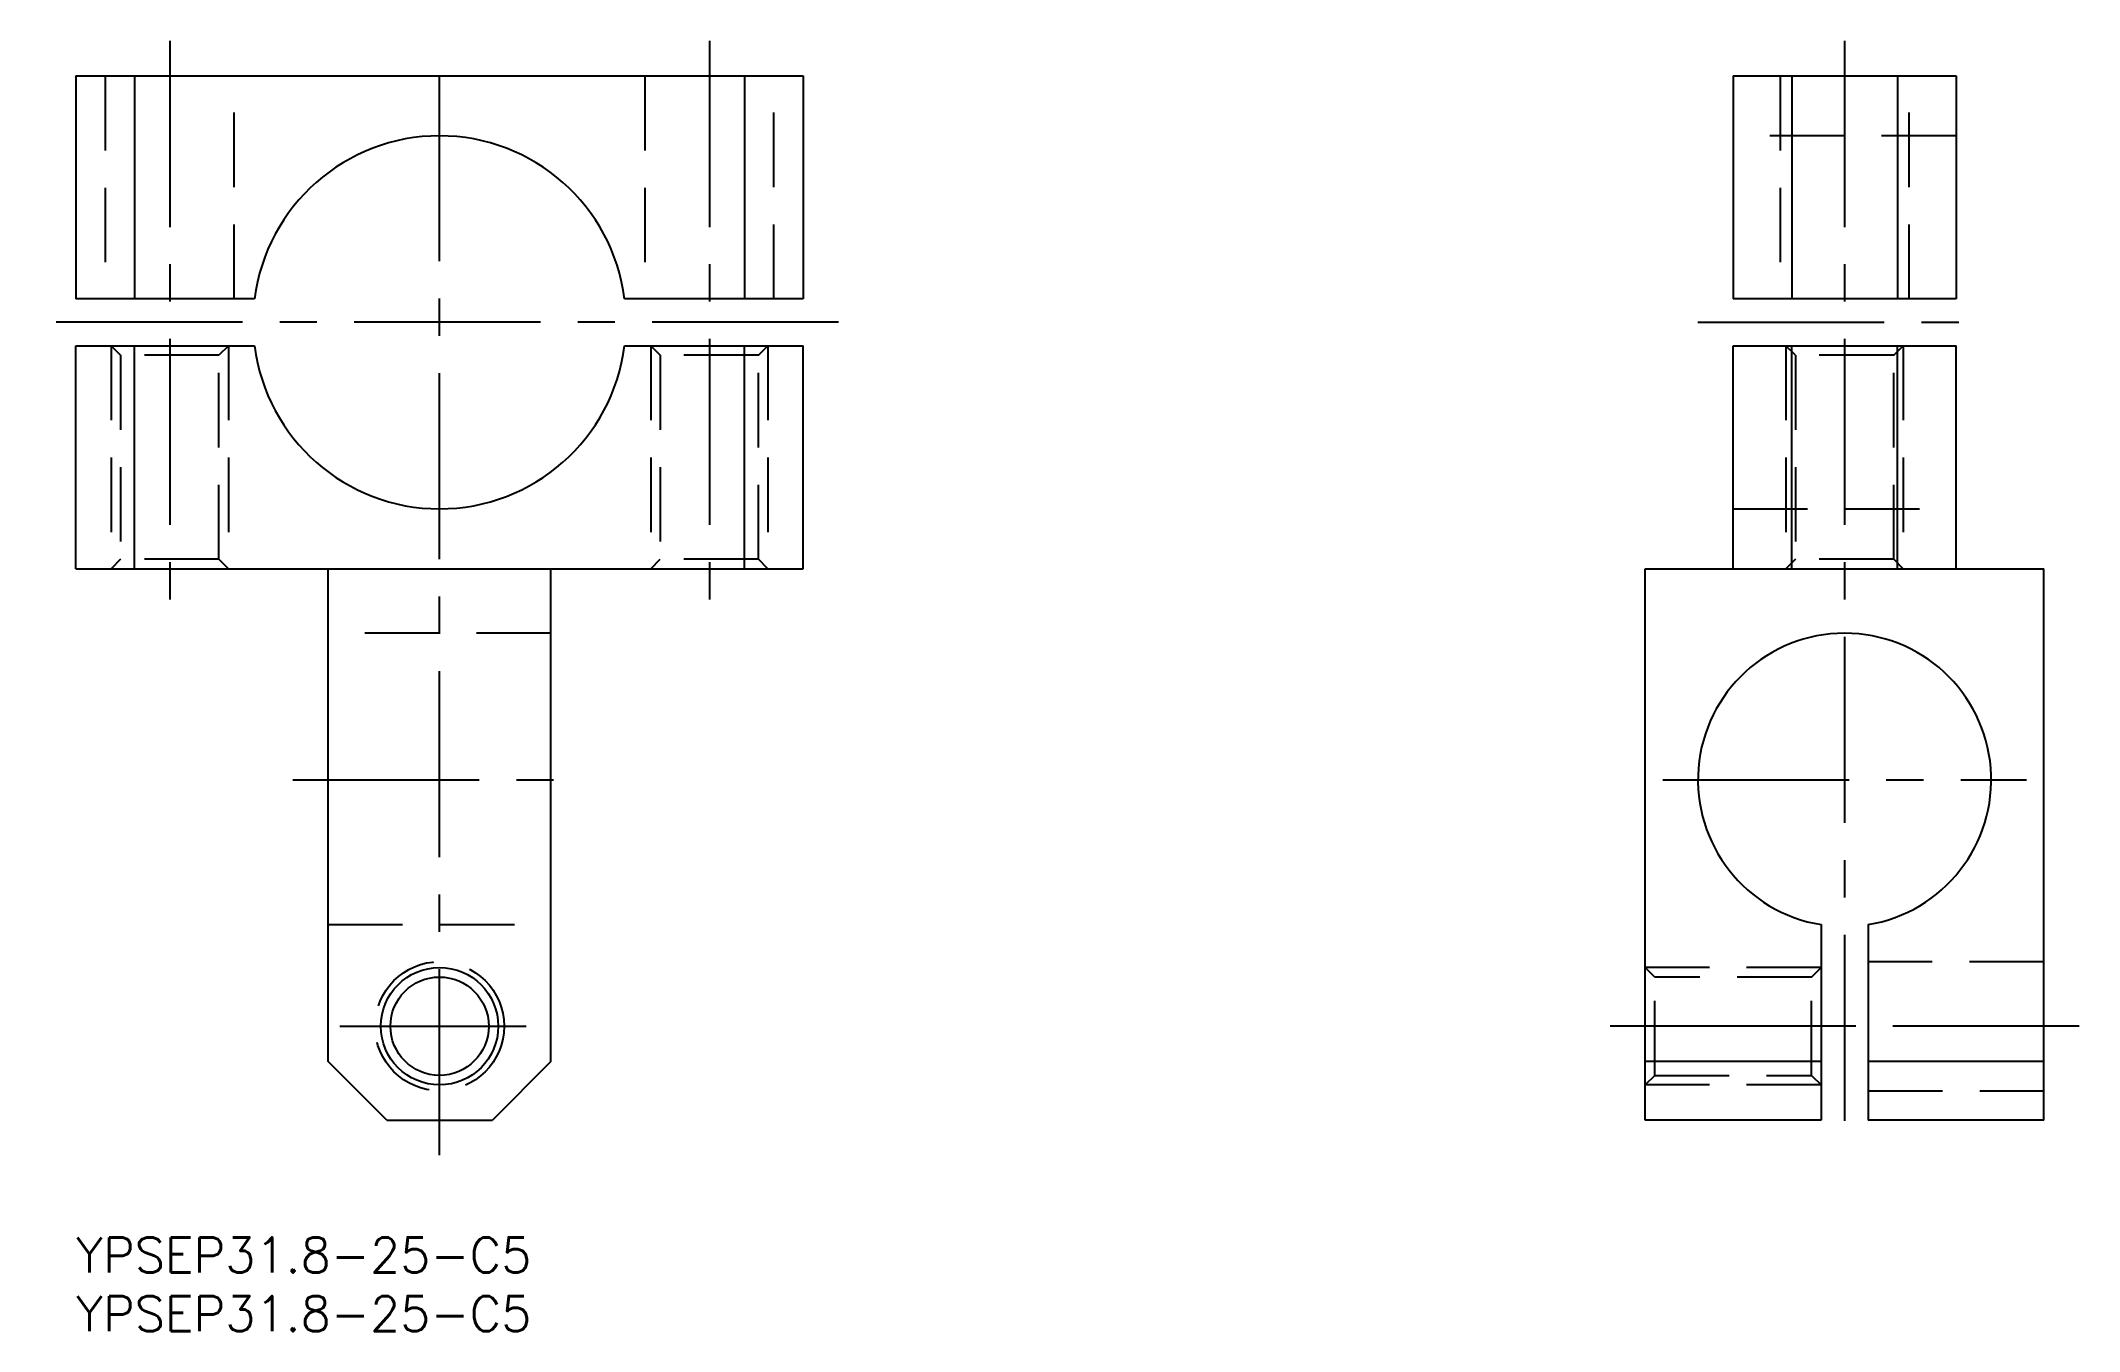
# Model space of a CAD drawing. Extents: x -3 to 171, y -8 to 102.
import ezdxf

# ---------------------------------------------------------------- set-up
doc = ezdxf.new("R2010")
doc.units = 0
doc.header["$LTSCALE"] = 0.5
doc.linetypes.add('CENTER', pattern=[50.8, 31.75, -6.35, 6.35, -6.35])
doc.linetypes.add('DASHED', pattern=[19.05, 12.7, -6.35])
for name, color, linetype in [('MSM_CENTER', 1, 'CENTER'), ('MSM_CONTINUOUS', 7, 'CONTINUOUS'), ('MSM_DASHED', 4, 'DASHED'), ('MSM_NARROW', 5, 'CONTINUOUS'), ('MSM_PART_NUMBER', 7, 'CONTINUOUS')]:
    doc.layers.add(name, color=color, linetype=linetype)
doc.styles.get("Standard").update_dxf_attribs({"font": 'txt.shx', "height": 3, "bigfont": 'bigfont.shx'})

# ---------------------------------------------------------------- blocks, each defined once
blk = doc.blocks.new('*U38')
at = {"layer": 'MSM_PART_NUMBER'}
blk.add_text('YPSEP31.8-25-C5', height=3, dxfattribs=at).set_placement((0, -3))
blk = doc.blocks.new('*U39')
at = {"layer": 'MSM_PART_NUMBER'}
blk.add_text('YPSEP31.8-25-C5', height=3, dxfattribs=at).set_placement((0, -8))

msp = doc.modelspace()

# ---------------------------------------------------------------- linework, layer by layer
at = {"layer": 'MSM_CENTER'}
for p, q in [((8, 102), (8, 54)), ((31, 7), (31, 102)), ((54, 102), (54, 54)), ((150.79, 102), (150.79, 7)), ((65, 78), (-3, 78)), ((138.29, 78), (163.29, 78)), ((18.5, 39), (43.5, 39)), ((135.29, 39), (166.29, 39)), ((22.5, 18), (39.5, 18)), ((170.79, 18), (130.79, 18)), ((149.54, 18), (133.04, 18))]:
    msp.add_line(p, q, dxfattribs=at)
at = {"layer": 'MSM_CONTINUOUS'}
for p, q in [((0, 99), (62, 99)), ((0, 99), (0, 80)), ((5, 99), (5, 80)), ((57, 99), (57, 80)), ((62, 99), (62, 80)), ((141.29, 99), (141.29, 80)), ((141.29, 99), (160.29, 99)), ((146.29, 99), (146.29, 80)), ((155.29, 99), (155.29, 80)), ((160.29, 99), (160.29, 80)), ((15.23, 80), (0, 80)), ((62, 80), (46.77, 80)), ((160.29, 80), (141.29, 80)), ((0, 76), (15.23, 76)), ((0, 57), (0, 76)), ((5, 57), (5, 76)), ((46.77, 76), (62, 76)), ((57, 57), (57, 76)), ((62, 57), (62, 76)), ((141.29, 57), (141.29, 76)), ((141.29, 76), (160.29, 76)), ((146.29, 57), (146.29, 76)), ((155.29, 57), (155.29, 76)), ((160.29, 57), (160.29, 76)), ((0, 57), (62, 57)), ((21.5, 15), (21.5, 57)), ((40.5, 15), (40.5, 57)), ((133.79, 10), (133.79, 57)), ((133.79, 57), (167.79, 57)), ((167.79, 10), (167.79, 57)), ((148.79, 26.66), (148.79, 10)), ((152.79, 26.66), (152.79, 10)), ((26.5, 10), (21.5, 15)), ((40.5, 15), (35.5, 10)), ((148.79, 15), (133.79, 15)), ((167.79, 15), (152.79, 15)), ((26.5, 10), (35.5, 10)), ((148.79, 10), (133.79, 10)), ((167.79, 10), (152.79, 10))]:
    msp.add_line(p, q, dxfattribs=at)
msp.add_circle((31, 18), 4.19, dxfattribs=at)
for centre, radius, start, end in [((31, 78), 15.9, 7.2262, 172.7738), ((31, 78), 15.9, 187.2262, 352.7738), ((150.79, 39), 12.5, 279.2069, 260.7931)]:
    msp.add_arc(centre, radius, start, end, dxfattribs=at)
at = {"layer": 'MSM_DASHED'}
for p, q in [((2.5, 99), (2.5, 80)), ((13.5, 80), (13.5, 99)), ((48.5, 99), (48.5, 80)), ((59.5, 80), (59.5, 99)), ((145.29, 99), (145.29, 80)), ((156.29, 80), (156.29, 99)), ((160.29, 93.9), (141.29, 93.9)), ((3, 76), (3, 57)), ((3, 76), (3.81, 75.19)), ((3.81, 75.19), (3.81, 57.81)), ((12.19, 75.19), (3.81, 75.19)), ((13, 76), (12.19, 75.19)), ((12.19, 57.81), (12.19, 75.19)), ((13, 76), (13, 57)), ((49, 76), (49, 57)), ((49, 76), (49.81, 75.19)), ((49.81, 75.19), (49.81, 57.81)), ((58.19, 75.19), (49.81, 75.19)), ((58.19, 75.19), (59, 76)), ((58.19, 57.81), (58.19, 75.19)), ((59, 76), (59, 57)), ((145.79, 76), (145.79, 57)), ((146.61, 75.19), (145.79, 76)), ((146.61, 75.19), (146.61, 57.81)), ((154.98, 75.19), (146.61, 75.19)), ((154.98, 75.19), (155.79, 76)), ((154.98, 57.81), (154.98, 75.19)), ((155.79, 76), (155.79, 57)), ((141.29, 62.1), (160.29, 62.1)), ((3.81, 57.81), (3, 57)), ((12.19, 57.81), (3.81, 57.81)), ((12.19, 57.81), (13, 57)), ((49, 57), (49.81, 57.81)), ((58.19, 57.81), (49.81, 57.81)), ((59, 57), (58.19, 57.81)), ((146.61, 57.81), (145.79, 57)), ((154.98, 57.81), (146.61, 57.81)), ((154.98, 57.81), (155.79, 57)), ((40.5, 51.5), (21.5, 51.5)), ((21.5, 26.66), (40.5, 26.66)), ((148.79, 23), (133.79, 23)), ((134.61, 22.19), (133.79, 23)), ((147.98, 22.19), (148.79, 23)), ((167.79, 23.5), (152.79, 23.5)), ((147.98, 22.19), (134.61, 22.19)), ((134.61, 13.81), (134.61, 22.19)), ((147.98, 13.81), (147.98, 22.19)), ((134.61, 13.81), (133.79, 13)), ((148.79, 13), (133.79, 13)), ((134.61, 13.81), (147.98, 13.81)), ((147.98, 13.81), (148.79, 13)), ((152.79, 12.5), (167.79, 12.5))]:
    msp.add_line(p, q, dxfattribs=at)
msp.add_circle((31, 18), 5.5, dxfattribs=at)
at = {"layer": 'MSM_NARROW'}
msp.add_circle((31, 18), 5, dxfattribs=at)

# ---------------------------------------------------------------- block references
at = {"layer": 'MSM_CONTINUOUS'}
for name in ['*U38', '*U39']:
    msp.add_blockref(name, (0, 0), dxfattribs=at)

doc.saveas('drawing.dxf')
